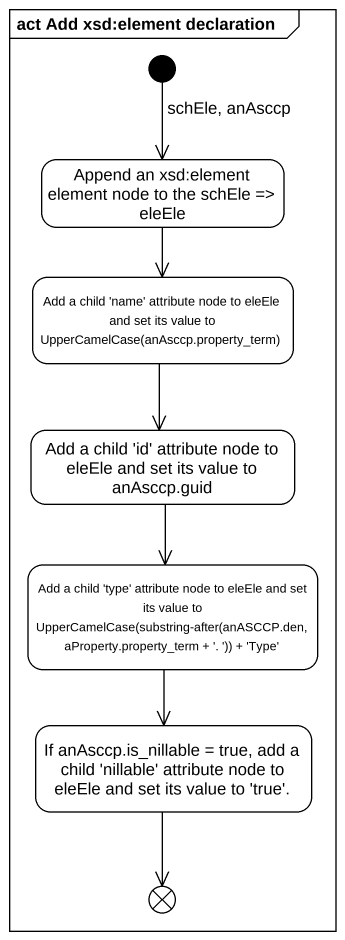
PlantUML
@startuml
mainframe act Add xsd:element declaration
hide empty description
state "Append an xsd:element element node to the schEle => eleEle" as Append_an_xsd_element
state "Add a child 'name' attribute node to eleEle and set its value to UpperCamelCase(anAsccp.property_term)" as Add_a_child_name_attribute
state "Add a child 'id' attribute node to eleEle and set its value to anAsccp.guid" as Add_a_child_id_attribute
state "Add a child 'type' attribute node to eleEle and set its value to UpperCamelCase(substring-after(anASCCP.den, aProperty.property_term + '. ')) + 'Type'" as Add_a_child_type_attribute
state "If anAsccp.is_nillable = true, add a child 'nillable' attribute node to eleEle and set its value to 'true'." as If_anAsccp_is_nillable_true
state flowfinal1 <<end>>
[*] --> Append_an_xsd_element : schEle, anAsccp
Append_an_xsd_element --> Add_a_child_name_attribute
Add_a_child_name_attribute --> Add_a_child_id_attribute
Add_a_child_id_attribute --> Add_a_child_type_attribute
Add_a_child_type_attribute --> If_anAsccp_is_nillable_true
If_anAsccp_is_nillable_true --> flowfinal1
@enduml
